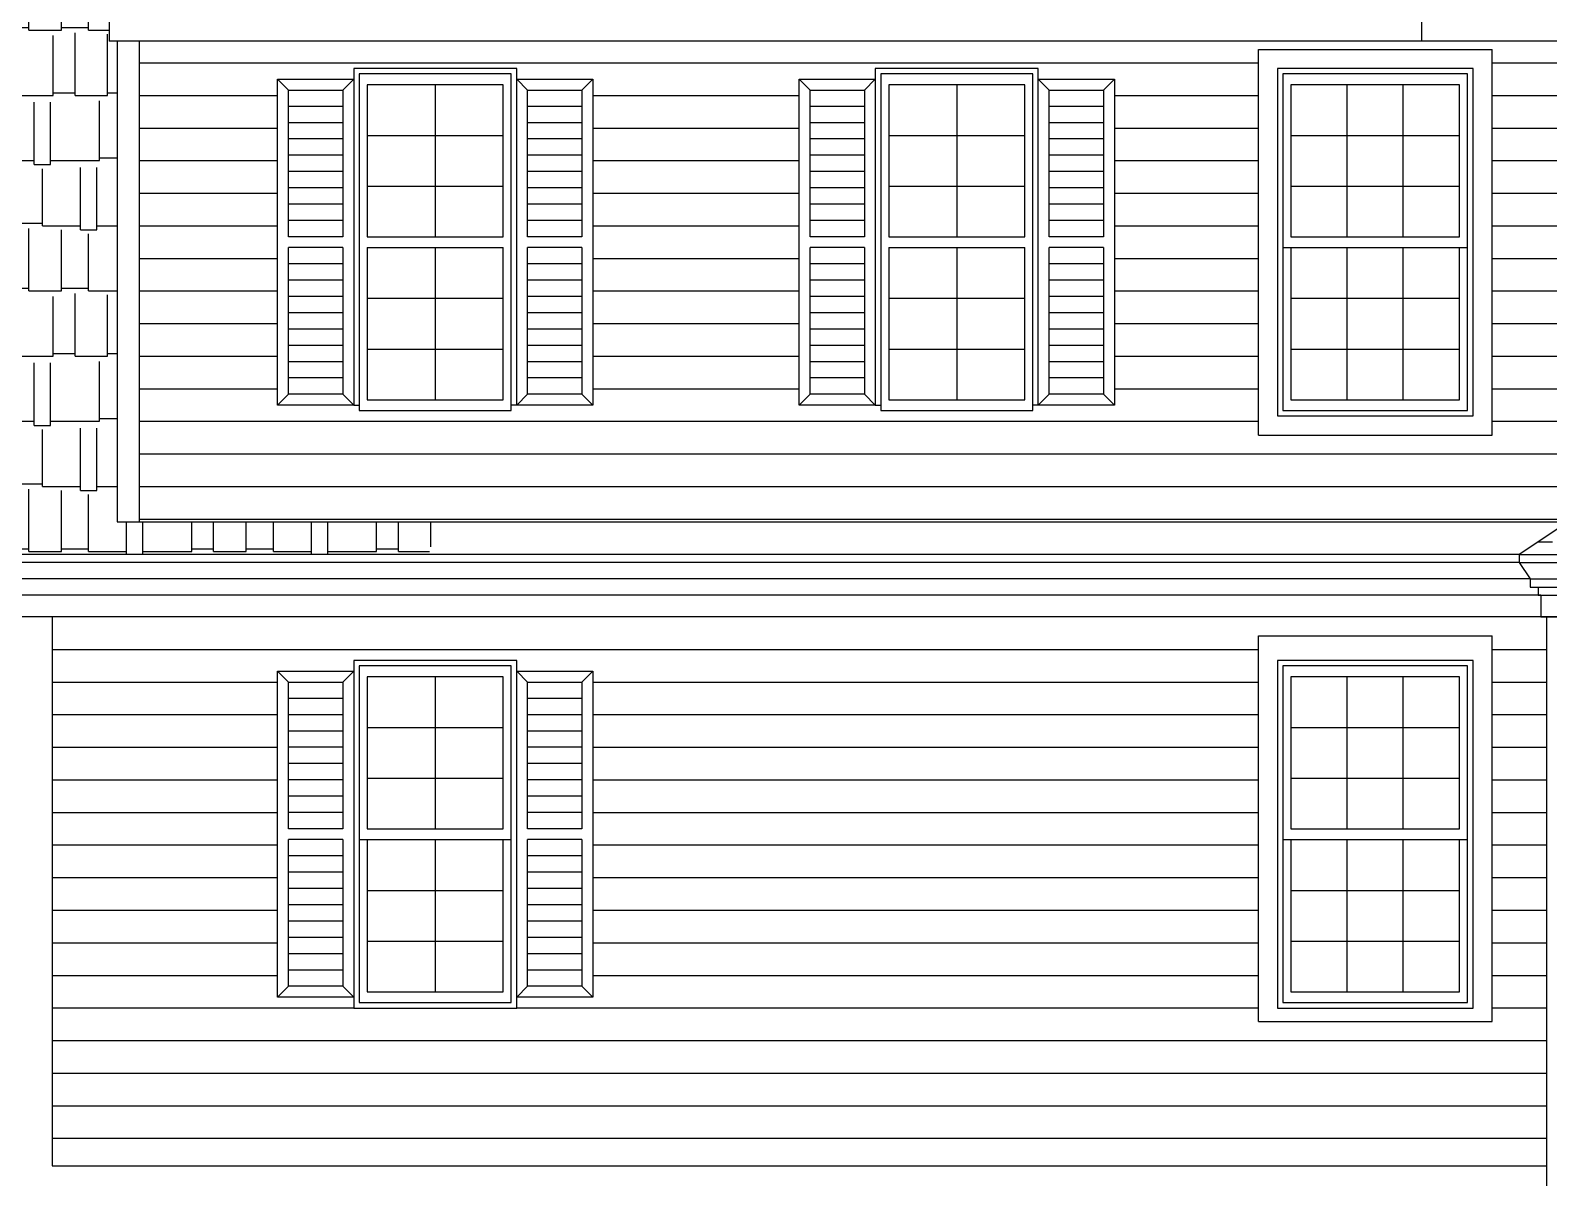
# Model space of a CAD drawing. Header units: inches. Extents: x 52 to 2123, y 129 to 1246.
# Drawn here: x 289.3 to 568.7, y 244.8 to 456 of the extents above; entities that cross this region are included whole.
import ezdxf

# ---------------------------------------------------------------- set-up
doc = ezdxf.new("R2010")
doc.units = ezdxf.units.IN
doc.header["$LTSCALE"] = 15
doc.header["$MEASUREMENT"] = 0
for name, color, linetype in [('Exterior', 5, 'CONTINUOUS'), ('Exterior Details', 7, 'CONTINUOUS'), ('Roof Shingles', 34, 'CONTINUOUS')]:
    doc.layers.add(name, color=color, linetype=linetype)
pattern_1 = [(0, (0, 0), (0, 6), [])]

# ---------------------------------------------------------------- blocks, each defined once
blk = doc.blocks.new('SHUT')
at = {"layer": 'Exterior Details'}
for p, q in [((10, -3), (0, -3)), ((10, -6), (0, -6)), ((10, -9), (0, -9)), ((10, -12), (0, -12)), ((10, -15), (0, -15)), ((10, -18), (0, -18)), ((10, -21), (0, -21)), ((10, -24), (0, -24))]:
    blk.add_line(p, q, dxfattribs=at)

msp = doc.modelspace()

# ---------------------------------------------------------------- hatches: boundary and pattern name
at = {"layer": 'Exterior'}
h = msp.add_hatch(dxfattribs=at)
h.set_pattern_fill('_USER,_O', color=256, scale=6, pattern_type=0)
h.set_pattern_definition(pattern_1)
h.paths.add_polyline_path([(573.26077, 393.12692), (583.94981, 399.38742), (592.18159, 399.38742), (601.51915, 393.49518), (608.0887, 389.34963), (634.29194, 406.81846), (664.79194, 386.48513), (664.79194, 452.48513), (707.79194, 452.48513), (707.79194, 381.48513), (672.29194, 381.48513), (705.29194, 359.48513), (705.29194, 357.98513), (703.29194, 354.98513), (703.29194, 353.48513), (701.79194, 353.48513), (701.79194, 351.98513), (701.29194, 351.98513), (701.29194, 347.98513), (700.29194, 347.98513), (700.29194, 283.98513), (719.29194, 283.98513), (719.29194, 343.48513), (719.60606, 343.48513), (718.60606, 344.98513), (718.29194, 344.98513), (717.29194, 346.48513), (717.00199, 346.48513), (716.00199, 347.98513), (715.68787, 347.98513), (714.68787, 350.98513), (714.47041, 350.98513), (713.47041, 351.98513), (763.11348, 351.98513), (762.11348, 350.98513), (761.89602, 350.98513), (760.89602, 347.98513), (760.5819, 347.98513), (759.5819, 346.48513), (759.29194, 346.48513), (758.29194, 344.98513), (757.97782, 344.98513), (756.97782, 343.48513), (757.29194, 343.48513), (757.29194, 283.98513), (774.79194, 283.98513), (774.79194, 343.48513), (774.10606, 343.48513), (773.10606, 344.98513), (772.79194, 344.98513), (771.79194, 346.48513), (771.50199, 346.48513), (770.50199, 347.98513), (770.18787, 347.98513), (769.18787, 350.98513), (768.97041, 350.98513), (767.97041, 351.98513), (890.61348, 351.98513), (889.61348, 350.98513), (889.39602, 350.98513), (888.39602, 347.98513), (888.0819, 347.98513), (887.0819, 346.48513), (886.79194, 346.48513), (885.79194, 344.98513), (885.47782, 344.98513), (884.47782, 343.48513), (883.79194, 343.48513), (883.79194, 283.98513), (944.79194, 283.98513), (944.79194, 453.98513), (309.29194, 453.98513), (309.29194, 365.52632), (572.35372, 365.52632), (590.73808, 377.78255), (573.26077, 377.78255)])
h.paths.add_polyline_path([(515.29194, 452.48513), (558.29194, 452.48513), (558.29194, 381.48513), (515.29194, 381.48513)], flags=16)
h.paths.add_polyline_path([(488.79194, 386.98513), (474.79194, 386.98513), (473.79194, 386.98513), (473.79194, 385.98513), (445.79194, 385.98513), (445.79194, 386.98513), (444.79194, 386.98513), (430.79194, 386.98513), (430.79194, 446.98513), (444.79194, 446.98513), (444.79194, 448.98513), (474.79194, 448.98513), (474.79194, 446.98513), (488.79194, 446.98513)], flags=16)
h.paths.add_polyline_path([(486.79194, 388.98513), (476.79194, 388.98513), (476.79194, 415.98513), (486.79194, 415.98513)], flags=0)
h.paths.add_polyline_path([(518.79194, 384.98513), (518.79194, 448.98513), (554.79194, 448.98513), (554.79194, 384.98513)], flags=0)
h.paths.add_polyline_path([(519.79194, 385.98513), (519.79194, 447.98513), (553.79194, 447.98513), (553.79194, 385.98513)], flags=0)
h.paths.add_polyline_path([(521.29194, 387.98513), (521.29194, 415.98513), (552.29194, 415.98513), (552.29194, 387.98513)], flags=0)
h.paths.add_polyline_path([(531.62528, 397.31846), (531.62528, 406.6518), (541.95861, 406.6518), (541.95861, 397.31846)], flags=0)
h.paths.add_polyline_path([(472.29194, 387.98513), (447.29194, 387.98513), (447.29194, 415.98513), (472.29194, 415.98513)], flags=0)
h.paths.add_polyline_path([(486.79194, 417.98513), (476.79194, 417.98513), (476.79194, 444.98513), (486.79194, 444.98513)], flags=0)
h.paths.add_polyline_path([(521.29194, 417.98513), (521.29194, 445.98513), (552.29194, 445.98513), (552.29194, 417.98513)], flags=0)
h.paths.add_polyline_path([(531.62528, 436.6518), (541.95861, 436.6518), (541.95861, 427.31846), (531.62528, 427.31846)], flags=0)
h.paths.add_polyline_path([(472.29194, 417.98513), (447.29194, 417.98513), (447.29194, 445.98513), (472.29194, 445.98513)], flags=0)
h.paths.add_polyline_path([(442.79194, 388.98513), (432.79194, 388.98513), (432.79194, 415.98513), (442.79194, 415.98513)], flags=0)
h.paths.add_polyline_path([(442.79194, 417.98513), (432.79194, 417.98513), (432.79194, 444.98513), (442.79194, 444.98513)], flags=0)
h.paths.add_polyline_path([(392.79194, 386.98513), (378.79194, 386.98513), (377.79194, 386.98513), (377.79194, 385.98513), (349.79194, 385.98513), (349.79194, 386.98513), (348.79194, 386.98513), (334.79194, 386.98513), (334.79194, 446.98513), (348.79194, 446.98513), (348.79194, 448.98513), (378.79194, 448.98513), (378.79194, 446.98513), (392.79194, 446.98513)], flags=16)
h.paths.add_polyline_path([(390.79194, 388.98513), (380.79194, 388.98513), (380.79194, 415.98513), (390.79194, 415.98513)], flags=0)
h.paths.add_polyline_path([(390.79194, 417.98513), (380.79194, 417.98513), (380.79194, 444.98513), (390.79194, 444.98513)], flags=0)
h.paths.add_polyline_path([(376.29194, 387.98513), (351.29194, 387.98513), (351.29194, 415.98513), (376.29194, 415.98513)], flags=0)
h.paths.add_polyline_path([(376.29194, 417.98513), (351.29194, 417.98513), (351.29194, 445.98513), (376.29194, 445.98513)], flags=0)
h.paths.add_polyline_path([(346.79194, 388.98513), (336.79194, 388.98513), (336.79194, 415.98513), (346.79194, 415.98513)], flags=0)
h.paths.add_polyline_path([(346.79194, 417.98513), (336.79194, 417.98513), (336.79194, 444.98513), (346.79194, 444.98513)], flags=0)
h.paths.add_polyline_path([(772.79194, 435.81791, -0.497528804), (839.79194, 435.81791), (839.79194, 384.48513), (772.79194, 384.48513)], flags=16)
h.paths.add_polyline_path([(776.29194, 387.98513), (776.29194, 434.61499, -0.479004766), (836.29194, 434.61499), (836.29194, 387.98513)], flags=0)
h.paths.add_polyline_path([(777.29194, 388.98513), (777.29194, 434.26012, -0.473276315), (835.29194, 434.26012), (835.29194, 388.98513)], flags=0)
h.paths.add_polyline_path([(778.79194, 390.98513), (778.79194, 406.98513), (778.79194, 432.93507, -0.474547479), (833.79194, 432.93507), (833.79194, 406.98513), (833.79194, 390.98513)], flags=0)
h.paths.add_polyline_path([(789.90272, 402.98513), (789.90272, 414.98513, -0.15921099), (800.84733, 445.48529, -0.049056675), (806.29194, 436.84452, -0.049489948), (811.79194, 445.55648, -0.1596542), (822.79194, 414.98513), (822.79194, 402.98513)], flags=0)
h = msp.add_hatch(dxfattribs=at)
h.set_pattern_fill('_USER,_O', color=256, scale=6, pattern_type=0)
h.set_pattern_definition(pattern_1)
h.paths.add_polyline_path([(568.29194, 347.98513), (293.29194, 347.98513), (293.29194, 246.90608), (568.29194, 246.90608)])
h.paths.add_polyline_path([(515.29194, 344.48513), (558.29194, 344.48513), (558.29194, 273.48513), (515.29194, 273.48513)], flags=16)
h.paths.add_polyline_path([(518.79194, 339.98513), (554.79194, 339.98513), (554.79194, 275.98513), (518.79194, 275.98513)], flags=0)
h.paths.add_polyline_path([(519.79194, 338.98513), (553.79194, 338.98513), (553.79194, 276.98513), (519.79194, 276.98513)], flags=0)
h.paths.add_polyline_path([(521.29194, 306.98513), (552.29194, 306.98513), (552.29194, 278.98513), (521.29194, 278.98513)], flags=0)
h.paths.add_polyline_path([(531.62528, 288.31846), (531.62528, 297.6518), (541.95861, 297.6518), (541.95861, 288.31846)], flags=0)
h.paths.add_polyline_path([(521.29194, 308.98513), (521.29194, 336.98513), (552.29194, 336.98513), (552.29194, 308.98513)], flags=0)
h.paths.add_polyline_path([(531.62528, 318.31846), (531.62528, 327.6518), (541.95861, 327.6518), (541.95861, 318.31846)], flags=0)
h.paths.add_polyline_path([(392.79194, 277.98513), (378.79194, 277.98513), (378.79194, 275.98513), (348.79194, 275.98513), (348.79194, 277.98513), (334.79194, 277.98513), (334.79194, 337.98513), (348.79194, 337.98513), (348.79194, 339.98513), (378.79194, 339.98513), (378.79194, 337.98513), (392.79194, 337.98513)], flags=16)
h.paths.add_polyline_path([(390.79194, 279.98513), (380.79194, 279.98513), (380.79194, 306.98513), (390.79194, 306.98513)], flags=0)
h.paths.add_polyline_path([(390.79194, 308.98513), (380.79194, 308.98513), (380.79194, 335.98513), (390.79194, 335.98513)], flags=0)
h.paths.add_polyline_path([(377.79194, 276.98513), (349.79194, 276.98513), (349.79194, 338.98513), (377.79194, 338.98513)], flags=0)
h.paths.add_polyline_path([(376.29194, 278.98513), (351.29194, 278.98513), (351.29194, 306.98513), (376.29194, 306.98513)], flags=0)
h.paths.add_polyline_path([(376.29194, 308.98513), (351.29194, 308.98513), (351.29194, 336.98513), (376.29194, 336.98513)], flags=0)
h.paths.add_polyline_path([(346.79194, 279.98513), (336.79194, 279.98513), (336.79194, 306.98513), (346.79194, 306.98513)], flags=0)
h.paths.add_polyline_path([(346.79194, 308.98513), (336.79194, 308.98513), (336.79194, 335.98513), (346.79194, 335.98513)], flags=0)
at = {"layer": 'Roof Shingles'}
h = msp.add_hatch(dxfattribs=at)
h.set_pattern_fill('AR-RSHKE,_O', color=256)
h.set_pattern_definition([(0, (0, 0), (25.5, 12), [6, -5, 7, -3, 9, -4]), (0, (6, 0.5), (25.5, 12), [5, -19, 4, -6]), (0, (18, -0.75), (25.5, 12), [3, -31]), (90, (0, 0), (-8.5, 12), [11.5, -36.5]), (90, (6, 0), (-8.5, 12), [11.25, -36.75]), (90, (11, 0), (-8.5, 12), [10.5, -37.5]), (90, (18, -0.75), (-8.5, 12), [11.5, -36.5]), (90, (21, -0.75), (-8.5, 12), [11.5, -36.5]), (90, (30, 0), (-8.5, 12), [11, -37])])
h.paths.add_polyline_path([(408.52337, 526.48513), (293.29194, 526.48513), (293.29194, 464.48513), (391.26566, 464.48513)])
h.paths.add_polyline_path([(293.29194, 526.48513), (277.29194, 526.48513), (277.29194, 367.48513), (263.73544, 359.48513), (277.29194, 359.48513), (362.62399, 359.48513), (364.27057, 365.52632), (305.29194, 365.52632), (305.29194, 453.98513), (303.79194, 453.98513), (303.79194, 457.98513), (297.79194, 457.98513), (297.79194, 459.98513), (296.29194, 459.98513), (296.29194, 461.48513), (293.29194, 464.48513)])

# ---------------------------------------------------------------- linework, layer by layer
at = {"layer": 'Exterior'}
for p, q in [((545.29194, 633.98513), (545.29194, 453.98513)), ((303.79194, 457.98513), (303.79194, 453.98513)), ((305.29194, 453.98513), (305.29194, 365.52632)), ((309.29194, 453.98513), (309.29194, 365.52632)), ((378.79194, 448.98513), (348.79194, 448.98513)), ((348.79194, 448.98513), (348.79194, 386.98513)), ((378.79194, 386.98513), (378.79194, 448.98513)), ((444.79194, 448.98513), (444.79194, 386.98513)), ((474.79194, 448.98513), (444.79194, 448.98513)), ((474.79194, 386.98513), (474.79194, 448.98513)), ((518.79194, 448.98513), (518.79194, 384.98513)), ((554.79194, 448.98513), (518.79194, 448.98513)), ((554.79194, 384.98513), (554.79194, 448.98513)), ((334.79194, 446.98513), (336.79194, 444.98513)), ((346.79194, 444.98513), (348.79194, 446.98513)), ((351.29194, 445.98513), (351.29194, 417.98513)), ((376.29194, 445.98513), (351.29194, 445.98513)), ((376.29194, 417.98513), (376.29194, 445.98513)), ((378.79194, 446.98513), (380.79194, 444.98513)), ((390.79194, 444.98513), (392.79194, 446.98513)), ((430.79194, 446.98513), (432.79194, 444.98513)), ((442.79194, 444.98513), (444.79194, 446.98513)), ((447.29194, 445.98513), (447.29194, 417.98513)), ((472.29194, 445.98513), (447.29194, 445.98513)), ((472.29194, 417.98513), (472.29194, 445.98513)), ((474.79194, 446.98513), (476.79194, 444.98513)), ((486.79194, 444.98513), (488.79194, 446.98513)), ((552.29194, 445.98513), (521.29194, 445.98513)), ((521.29194, 445.98513), (521.29194, 417.98513)), ((552.29194, 417.98513), (552.29194, 445.98513)), ((351.29194, 417.98513), (376.29194, 417.98513)), ((447.29194, 417.98513), (472.29194, 417.98513)), ((521.29194, 417.98513), (552.29194, 417.98513)), ((351.29194, 415.98513), (351.29194, 387.98513)), ((351.29194, 415.98513), (376.29194, 415.98513)), ((376.29194, 387.98513), (376.29194, 415.98513)), ((447.29194, 415.98513), (447.29194, 387.98513)), ((447.29194, 415.98513), (472.29194, 415.98513)), ((472.29194, 387.98513), (472.29194, 415.98513)), ((519.79194, 415.98513), (553.79194, 415.98513)), ((521.29194, 415.98513), (521.29194, 387.98513)), ((552.29194, 387.98513), (552.29194, 415.98513)), ((634.29194, 406.81846), (563.29194, 359.48513)), ((336.79194, 388.98513), (334.79194, 386.98513)), ((346.79194, 388.98513), (348.79194, 386.98513)), ((380.79194, 388.98513), (378.79194, 386.98513)), ((390.79194, 388.98513), (392.79194, 386.98513)), ((432.79194, 388.98513), (430.79194, 386.98513)), ((442.79194, 388.98513), (444.79194, 386.98513)), ((476.79194, 388.98513), (474.79194, 386.98513)), ((486.79194, 388.98513), (488.79194, 386.98513)), ((348.79194, 386.98513), (349.79194, 386.98513)), ((351.29194, 387.98513), (376.29194, 387.98513)), ((378.79194, 386.98513), (377.79194, 386.98513)), ((444.79194, 386.98513), (445.79194, 386.98513)), ((447.29194, 387.98513), (472.29194, 387.98513)), ((474.79194, 386.98513), (473.79194, 386.98513)), ((521.29194, 387.98513), (552.29194, 387.98513)), ((518.79194, 384.98513), (554.79194, 384.98513)), ((305.29194, 365.52632), (572.35372, 365.52632)), ((569.42623, 361.77188), (566.72207, 361.77188)), ((563.29194, 359.48513), (277.29194, 359.48513)), ((563.29194, 357.98513), (277.29194, 357.98513)), ((563.29194, 359.48513), (563.29194, 357.98513)), ((563.29194, 357.98513), (565.29194, 354.98513)), ((565.29194, 354.98513), (277.29194, 354.98513)), ((565.29194, 354.98513), (565.29194, 353.48513)), ((566.79194, 353.48513), (566.79194, 351.98513)), ((567.29194, 351.98513), (277.29194, 351.98513)), ((567.29194, 351.98513), (567.29194, 347.98513)), ((574.29194, 347.98513), (277.29194, 347.98513)), ((293.29194, 347.98513), (293.29194, 246.90608)), ((568.29194, 347.98513), (568.29194, 135.92808)), ((378.79194, 339.98513), (348.79194, 339.98513)), ((348.79194, 339.98513), (348.79194, 275.98513)), ((378.79194, 275.98513), (378.79194, 339.98513)), ((554.79194, 339.98513), (518.79194, 339.98513)), ((518.79194, 339.98513), (518.79194, 275.98513)), ((554.79194, 275.98513), (554.79194, 339.98513)), ((334.79194, 337.98513), (336.79194, 335.98513)), ((346.79194, 335.98513), (348.79194, 337.98513)), ((376.29194, 336.98513), (351.29194, 336.98513)), ((351.29194, 336.98513), (351.29194, 308.98513)), ((376.29194, 308.98513), (376.29194, 336.98513)), ((378.79194, 337.98513), (380.79194, 335.98513)), ((390.79194, 335.98513), (392.79194, 337.98513)), ((552.29194, 336.98513), (521.29194, 336.98513)), ((521.29194, 336.98513), (521.29194, 308.98513)), ((552.29194, 308.98513), (552.29194, 336.98513)), ((351.29194, 308.98513), (376.29194, 308.98513)), ((521.29194, 308.98513), (552.29194, 308.98513)), ((349.79194, 306.98513), (377.79194, 306.98513)), ((351.29194, 306.98513), (351.29194, 278.98513)), ((376.29194, 278.98513), (376.29194, 306.98513)), ((519.79194, 306.98513), (553.79194, 306.98513)), ((521.29194, 306.98513), (521.29194, 278.98513)), ((552.29194, 278.98513), (552.29194, 306.98513)), ((336.79194, 279.98513), (334.79194, 277.98513)), ((346.79194, 279.98513), (348.79194, 277.98513)), ((380.79194, 279.98513), (378.79194, 277.98513)), ((390.79194, 279.98513), (392.79194, 277.98513)), ((351.29194, 278.98513), (376.29194, 278.98513)), ((521.29194, 278.98513), (552.29194, 278.98513)), ((348.79194, 275.98513), (378.79194, 275.98513)), ((518.79194, 275.98513), (554.79194, 275.98513)), ((293.29194, 246.90608), (568.29194, 246.90608))]:
    msp.add_line(p, q, dxfattribs=at)
at = {"layer": 'Exterior', "linetype": 'Continuous'}
for p, q in [((950.29194, 453.98513), (303.79194, 453.98513)), ((563.29194, 359.48513), (603.56216, 359.48513)), ((563.29194, 357.98513), (603.56216, 357.98513)), ((565.29194, 354.98513), (601.56216, 354.98513)), ((565.29194, 353.48513), (601.56216, 353.48513)), ((566.79194, 351.98513), (600.06216, 351.98513)), ((574.29194, 347.98513), (556.29194, 347.98513)), ((567.29194, 347.98513), (598.56216, 347.98513))]:
    msp.add_line(p, q, dxfattribs=at)
at = {"layer": 'Exterior'}
for points in [[(334.79194, 386.98513), (334.79194, 446.98513), (348.79194, 446.98513), (348.79194, 386.98513)], [(378.79194, 386.98513), (378.79194, 446.98513), (392.79194, 446.98513), (392.79194, 386.98513)], [(430.79194, 386.98513), (430.79194, 446.98513), (444.79194, 446.98513), (444.79194, 386.98513)], [(474.79194, 386.98513), (474.79194, 446.98513), (488.79194, 446.98513), (488.79194, 386.98513)], [(334.79194, 277.98513), (334.79194, 337.98513), (348.79194, 337.98513), (348.79194, 277.98513)], [(378.79194, 277.98513), (378.79194, 337.98513), (392.79194, 337.98513), (392.79194, 277.98513)]]:
    msp.add_lwpolyline(points, close=True, dxfattribs=at)
at = {"layer": 'Exterior Details'}
for p, q in [((515.29194, 381.48513), (515.29194, 452.48513)), ((515.29194, 452.48513), (558.29194, 452.48513)), ((558.29194, 381.48513), (558.29194, 452.48513)), ((377.79194, 447.98513), (349.79194, 447.98513)), ((349.79194, 447.98513), (349.79194, 385.98513)), ((377.79194, 385.98513), (377.79194, 447.98513)), ((445.79194, 447.98513), (445.79194, 385.98513)), ((473.79194, 447.98513), (445.79194, 447.98513)), ((473.79194, 385.98513), (473.79194, 447.98513)), ((519.79194, 447.98513), (519.79194, 385.98513)), ((553.79194, 447.98513), (519.79194, 447.98513)), ((553.79194, 385.98513), (553.79194, 447.98513)), ((363.79194, 445.98513), (363.79194, 417.98513)), ((459.79194, 445.98513), (459.79194, 417.98513)), ((351.29194, 436.6518), (376.29194, 436.6518)), ((447.29194, 436.6518), (472.29194, 436.6518)), ((521.29194, 436.6518), (552.29194, 436.6518)), ((351.29194, 427.31846), (376.29194, 427.31846)), ((447.29194, 427.31846), (472.29194, 427.31846)), ((521.29194, 427.31846), (552.29194, 427.31846)), ((346.79194, 417.98513), (336.79194, 417.98513)), ((390.79194, 417.98513), (380.79194, 417.98513)), ((442.79194, 417.98513), (432.79194, 417.98513)), ((486.79194, 417.98513), (476.79194, 417.98513)), ((346.79194, 415.98513), (336.79194, 415.98513)), ((363.79194, 415.98513), (363.79194, 387.98513)), ((390.79194, 415.98513), (380.79194, 415.98513)), ((442.79194, 415.98513), (432.79194, 415.98513)), ((459.79194, 415.98513), (459.79194, 387.98513)), ((486.79194, 415.98513), (476.79194, 415.98513)), ((351.29194, 406.6518), (376.29194, 406.6518)), ((447.29194, 406.6518), (472.29194, 406.6518)), ((521.29194, 406.6518), (552.29194, 406.6518)), ((351.29194, 397.31846), (376.29194, 397.31846)), ((447.29194, 397.31846), (472.29194, 397.31846)), ((521.29194, 397.31846), (552.29194, 397.31846)), ((349.79194, 385.98513), (377.79194, 385.98513)), ((445.79194, 385.98513), (473.79194, 385.98513)), ((519.79194, 385.98513), (553.79194, 385.98513)), ((515.29194, 381.48513), (558.29194, 381.48513)), ((515.29194, 344.48513), (558.29194, 344.48513)), ((515.29194, 273.48513), (515.29194, 344.48513)), ((558.29194, 273.48513), (558.29194, 344.48513)), ((377.79194, 338.98513), (349.79194, 338.98513)), ((349.79194, 338.98513), (349.79194, 276.98513)), ((377.79194, 276.98513), (377.79194, 338.98513)), ((553.79194, 338.98513), (519.79194, 338.98513)), ((519.79194, 338.98513), (519.79194, 276.98513)), ((553.79194, 276.98513), (553.79194, 338.98513)), ((363.79194, 336.98513), (363.79194, 308.98513)), ((351.29194, 327.6518), (376.29194, 327.6518)), ((521.29194, 327.6518), (552.29194, 327.6518)), ((351.29194, 318.31846), (376.29194, 318.31846)), ((521.29194, 318.31846), (552.29194, 318.31846)), ((346.79194, 308.98513), (336.79194, 308.98513)), ((390.79194, 308.98513), (380.79194, 308.98513)), ((346.79194, 306.98513), (336.79194, 306.98513)), ((363.79194, 306.98513), (363.79194, 278.98513)), ((390.79194, 306.98513), (380.79194, 306.98513)), ((351.29194, 297.6518), (376.29194, 297.6518)), ((521.29194, 297.6518), (552.29194, 297.6518)), ((351.29194, 288.31846), (376.29194, 288.31846)), ((521.29194, 288.31846), (552.29194, 288.31846)), ((349.79194, 276.98513), (377.79194, 276.98513)), ((519.79194, 276.98513), (553.79194, 276.98513)), ((515.29194, 273.48513), (558.29194, 273.48513))]:
    msp.add_line(p, q, dxfattribs=at)
at = {"layer": 'Exterior Details', "linetype": 'Continuous'}
for p, q in [((531.62528, 417.98513), (531.62528, 445.98513)), ((541.95861, 417.98513), (541.95861, 445.98513)), ((531.62528, 387.98513), (531.62528, 415.98513)), ((541.95861, 387.98513), (541.95861, 415.98513)), ((531.62528, 308.98513), (531.62528, 336.98513)), ((541.95861, 308.98513), (541.95861, 336.98513)), ((531.62528, 278.98513), (531.62528, 306.98513)), ((541.95861, 278.98513), (541.95861, 306.98513))]:
    msp.add_line(p, q, dxfattribs=at)
at = {"layer": 'Exterior Details'}
for points in [[(336.79194, 417.98513), (336.79194, 444.98513), (346.79194, 444.98513), (346.79194, 417.98513)], [(380.79194, 417.98513), (380.79194, 444.98513), (390.79194, 444.98513), (390.79194, 417.98513)], [(432.79194, 417.98513), (432.79194, 444.98513), (442.79194, 444.98513), (442.79194, 417.98513)], [(476.79194, 417.98513), (476.79194, 444.98513), (486.79194, 444.98513), (486.79194, 417.98513)], [(336.79194, 388.98513), (336.79194, 415.98513)], [(346.79194, 415.98513), (346.79194, 388.98513), (336.79194, 388.98513)], [(380.79194, 388.98513), (380.79194, 415.98513)], [(390.79194, 415.98513), (390.79194, 388.98513), (380.79194, 388.98513)], [(432.79194, 388.98513), (432.79194, 415.98513)], [(442.79194, 415.98513), (442.79194, 388.98513), (432.79194, 388.98513)], [(476.79194, 388.98513), (476.79194, 415.98513)], [(486.79194, 415.98513), (486.79194, 388.98513), (476.79194, 388.98513)], [(336.79194, 308.98513), (336.79194, 335.98513), (346.79194, 335.98513), (346.79194, 308.98513)], [(380.79194, 308.98513), (380.79194, 335.98513), (390.79194, 335.98513), (390.79194, 308.98513)], [(336.79194, 279.98513), (336.79194, 306.98513)], [(346.79194, 306.98513), (346.79194, 279.98513), (336.79194, 279.98513)], [(380.79194, 279.98513), (380.79194, 306.98513)], [(390.79194, 306.98513), (390.79194, 279.98513), (380.79194, 279.98513)]]:
    msp.add_lwpolyline(points, dxfattribs=at)

# ---------------------------------------------------------------- block references
at = {"layer": 'Exterior', "color": 2}
for p in [(336.79194, 444.98513), (380.79194, 444.98513), (432.79194, 444.98513), (476.79194, 444.98513), (336.79194, 415.98513), (380.79194, 415.98513), (432.79194, 415.98513), (476.79194, 415.98513), (336.79194, 335.98513), (380.79194, 335.98513), (336.79194, 306.98513), (380.79194, 306.98513)]:
    msp.add_blockref('SHUT', p, dxfattribs=at)

doc.saveas('drawing.dxf')
